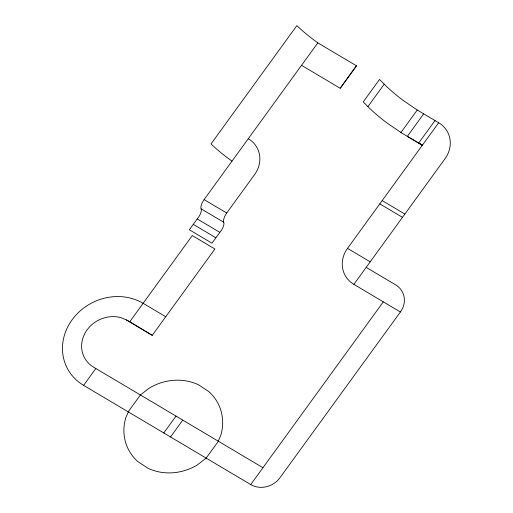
<?xml version="1.0" encoding="UTF-8"?>
<svg xmlns="http://www.w3.org/2000/svg" width="513" height="513" viewBox="0 0 513 513"><rect width="100%" height="100%" fill="white"/><g stroke="black" fill="none" stroke-linecap="round" stroke-linejoin="round"><path stroke-width="0.77" d="M128.359 411.933L125.794 417.665A50.383 45.285 -26.8 0 0 137.779 461.514L147.879 468.202A50.383 45.285 -26.8 0 0 197.255 464.996L206.149 458.115L218.378 441.257M218.198 441.154L220.763 435.415A50.383 45.285 -26.8 0 0 208.778 391.566L198.678 384.878A50.383 45.285 -26.8 0 0 149.296 388.085L140.402 394.972L128.173 411.824M165.744 316.745L143.133 303.324A51.928 46.67 -26.8 0 0 72.07 319.83A51.928 46.67 -26.8 0 0 83.606 385.366L250.722 484.573A21.334 19.173 -26.8 0 0 279.918 477.789L400.409 311.994L353.861 284.356L445.015 158.729A28.523 25.637 -26.8 0 0 438.679 122.735L417.249 110.013L400.916 132.546L422.334 145.262L418.704 143.012L435.005 120.549M301.529 65.318L340.196 88.274L356.452 65.792L317.823 42.861A48.921 10.658 36 0 1 296.847 25.65L211.01 143.948L214.068 146.789A48.921 10.658 36 0 0 228.17 158.35L231.991 161.159M248.286 138.696A28.433 25.554 -26.8 0 1 254.602 174.58L226.714 213.017A7.855 2.988 -59.3 0 0 223.745 222.257A7.419 2.822 -59.3 0 1 219.827 232.357L211.965 243.194L189.355 229.766L197.216 218.936A7.419 2.822 -59.3 0 0 201.134 208.836A7.855 2.988 -59.3 0 1 200.987 206.457L201.147 205.675A7.855 2.988 -59.3 0 1 204.103 199.595L317.823 42.861M83.606 385.366L95.835 368.507M129.751 321.76L192.285 235.57L214.902 248.997L152.258 335.329L126.269 319.9M340.196 88.274L356.503 65.799M367.93 106.595L384.231 84.132L379.498 79.477L363.204 101.94L369.341 108.025A45.477 9.907 36 0 0 387.232 123.133L400.954 132.469M163.788 432.966L176.017 416.114M170.534 436.973L182.763 420.115M423.693 113.835L407.341 136.368L422.334 145.262M353.861 284.356A28.523 25.637 -26.8 0 1 347.525 248.363L438.679 122.735M250.722 484.573L383.307 301.843M382.179 200.609L404.86 214.068M379.8 203.879L402.487 217.339M347.525 248.363L370.206 261.829M366.186 267.369L395.632 284.85A21.508 19.334 -26.8 0 1 400.409 311.994M204.103 199.595L226.714 213.017M201.134 208.836L223.745 222.257M197.216 218.936L219.827 232.357M193.286 224.348L215.896 237.775M262.951 467.715L93.667 367.225A29.6 26.605 -26.8 0 1 85.081 333.04A29.6 26.605 -26.8 0 1 120.927 317.643L127.596 320.458L152.258 335.329M417.249 110.013L403.532 100.676A45.477 9.907 36 0 1 385.635 85.562L384.231 84.132"/></g></svg>
